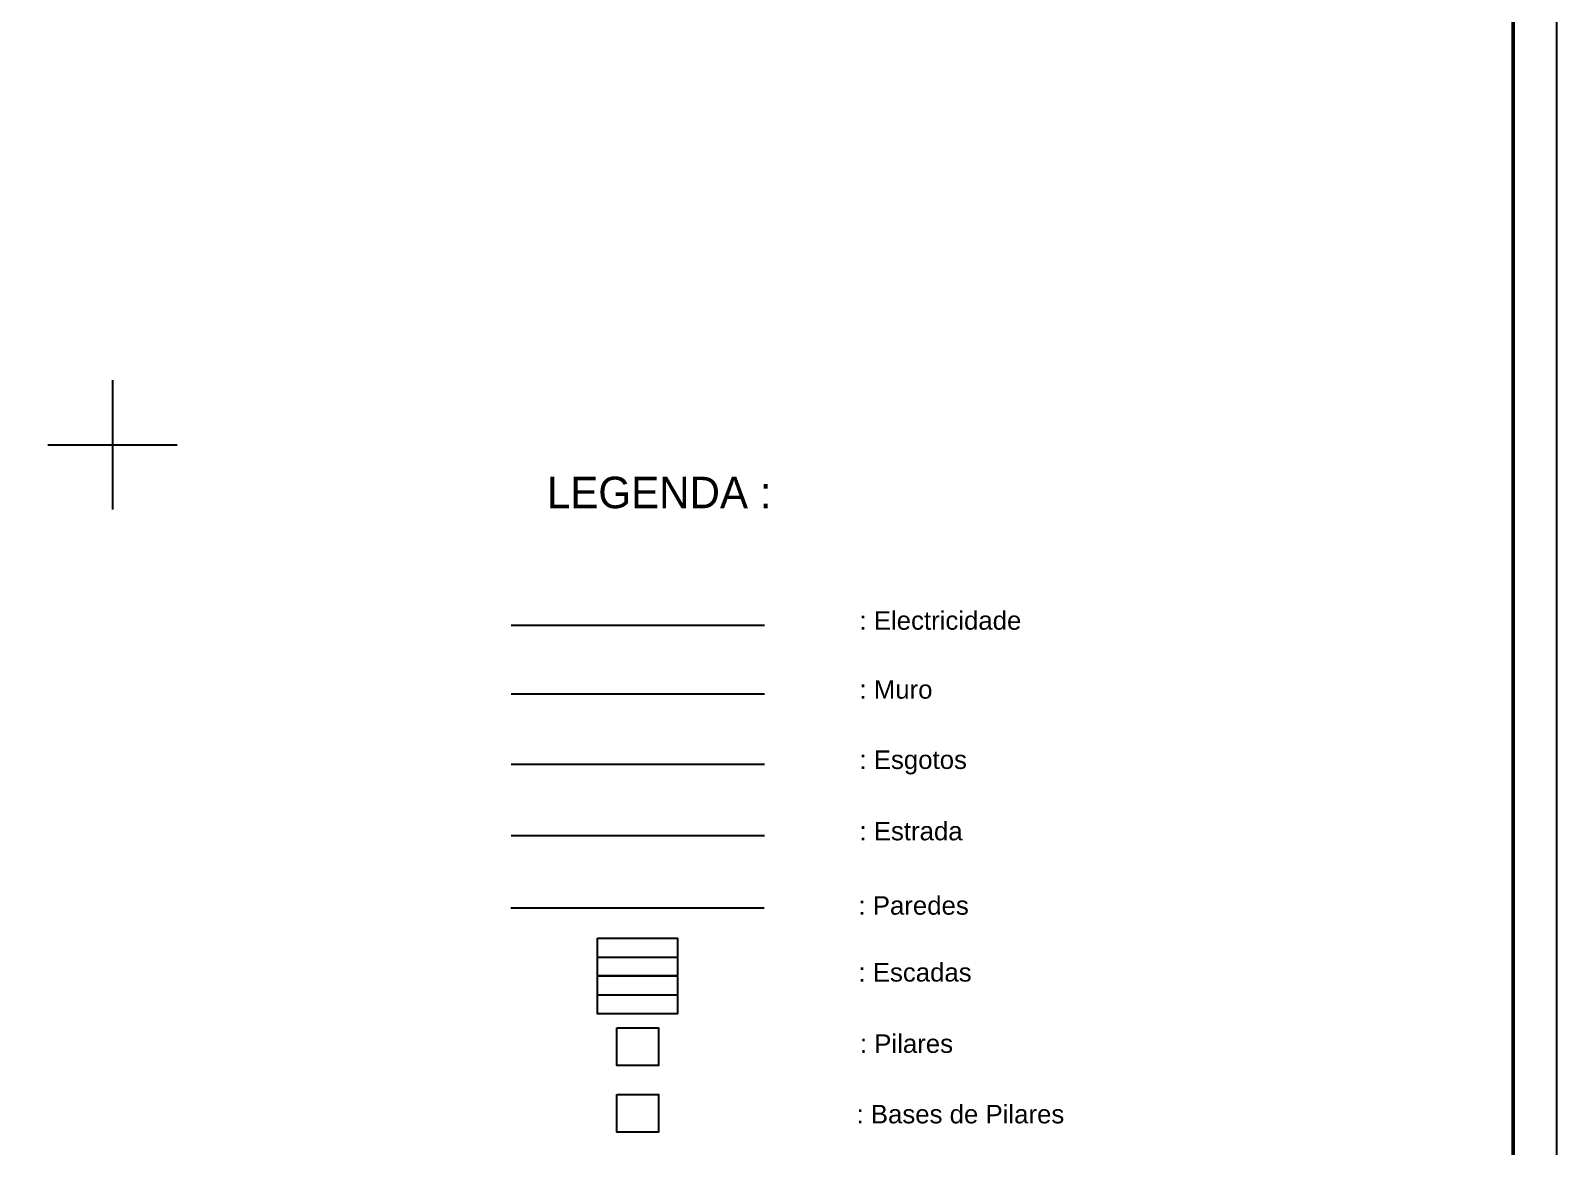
# Model space of a CAD drawing. Header units: metres. Extents: x -84460 to -84291, y -100758 to -100640.
# Drawn here: x -84326.9 to -84291.5, y -100691.27 to -100665.39 of the extents above; entities that cross this region are included whole.
import ezdxf

# ---------------------------------------------------------------- set-up
doc = ezdxf.new("R2010")
doc.units = ezdxf.units.M
doc.header["$MEASUREMENT"] = 0
doc.layers.get('0').update_dxf_attribs({"color": 35})
for name, color, linetype in [('Bases de pilares', 60, 'Continuous'), ('Contrucoes', 6, 'Continuous'), ('Electricidade', 4, 'Continuous'), ('Escadas', 2, 'Continuous'), ('Esgotos', 4, 'Continuous'), ('Estrada', 7, 'Continuous'), ('LEGENDA', 7, 'Continuous'), ('Muros', 9, 'Continuous'), ('Pilares', 230, 'Continuous')]:
    doc.layers.add(name, color=color, linetype=linetype)
doc.styles.add('BFB3', font='sanss___.ttf')
doc.styles.add('sp', font='')
doc.styles.get('sp').set_extended_font_data('Helonia')

msp = doc.modelspace()

# ---------------------------------------------------------------- linework, layer by layer
at = {"color": 7}
for p, q in [((-84325, -100673.5), (-84325, -100676.5)), ((-84326.5, -100675), (-84323.5, -100675))]:
    msp.add_line(p, q, dxfattribs=at)
at = {"layer": 'Bases de pilares'}
msp.add_lwpolyline([(-84313.302, -100690.065), (-84312.335, -100690.065), (-84312.335, -100690.94), (-84313.302, -100690.94)], close=True, dxfattribs=at)
at = {"layer": 'Contrucoes'}
msp.add_lwpolyline([(-84315.758, -100685.737), (-84309.88, -100685.737)], dxfattribs=at)
at = {"layer": 'Electricidade'}
msp.add_lwpolyline([(-84315.752, -100679.18), (-84309.874, -100679.18)], dxfattribs=at)
at = {"layer": 'Escadas'}
for points in [[(-84313.745, -100686.444), (-84311.892, -100686.444), (-84311.892, -100687.319), (-84313.745, -100687.319)], [(-84313.745, -100687.319), (-84311.892, -100687.319), (-84311.892, -100688.195), (-84313.745, -100688.195)]]:
    msp.add_lwpolyline(points, close=True, dxfattribs=at)
for points in [[(-84313.745, -100686.881), (-84311.892, -100686.881)], [(-84313.745, -100687.757), (-84311.892, -100687.757)]]:
    msp.add_lwpolyline(points, dxfattribs=at)
at = {"layer": 'Esgotos'}
msp.add_lwpolyline([(-84315.752, -100682.409), (-84309.874, -100682.409)], dxfattribs=at)
at = {"layer": 'Estrada'}
msp.add_lwpolyline([(-84315.752, -100684.064), (-84309.874, -100684.064)], dxfattribs=at)
at = {"layer": 'LEGENDA', "lineweight": 50}
msp.add_line((-84292.497, -100640.518), (-84292.497, -100757.457), dxfattribs=at)
at = {"layer": 'LEGENDA'}
msp.add_lwpolyline([(-84291.496, -100758.458), (-84459.696, -100758.458), (-84459.696, -100639.517), (-84291.496, -100639.517)], close=True, dxfattribs=at)
at = {"layer": 'Muros'}
msp.add_lwpolyline([(-84315.752, -100680.778), (-84309.874, -100680.778)], dxfattribs=at)
at = {"layer": 'Pilares'}
msp.add_lwpolyline([(-84313.302, -100688.518), (-84312.335, -100688.518), (-84312.335, -100689.393), (-84313.302, -100689.393)], close=True, dxfattribs=at)

# ---------------------------------------------------------------- texts
at = {"layer": 'LEGENDA', "style": 'sp'}
msp.add_text('LEGENDA :', height=0.7306, dxfattribs=at).set_placement((-84314.923, -100676.472))
at = {"layer": 'LEGENDA', "style": 'BFB3'}
for s, height, p in [(': Electricidade', 0.42824, (-84307.669, -100679.289)), (': Muro', 0.4282, (-84307.669, -100680.888)), (': Esgotos', 0.4282, (-84307.669, -100682.518)), (': Estrada', 0.4282, (-84307.669, -100684.173)), (': Paredes', 0.4282, (-84307.692, -100685.898)), (': Escadas', 0.4282, (-84307.692, -100687.449)), (': Pilares', 0.4282, (-84307.658, -100689.102)), (': Bases de Pilares', 0.42824, (-84307.737, -100690.737))]:
    msp.add_text(s, height=height, rotation=360, dxfattribs=at).set_placement(p)

doc.saveas('drawing.dxf')
